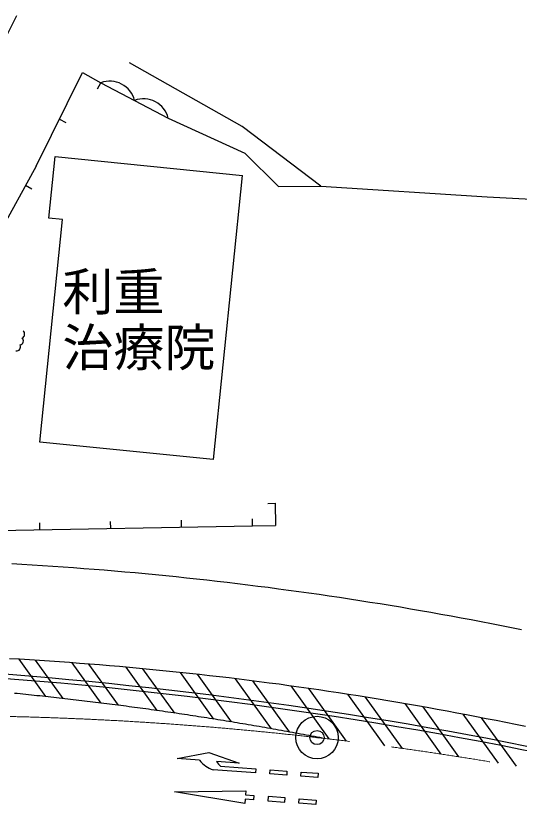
# Model space of a CAD drawing. Units: millimetres, scale not verified. Extents: x 40000 to 680000, y 20000 to 380000.
# Drawn here: x 441281 to 459023, y 334778 to 362880 of the extents above; entities that cross this region are included whole.
import ezdxf
from ezdxf.enums import TextEntityAlignment as Align

# ---------------------------------------------------------------- set-up
doc = ezdxf.new("R2010")
doc.units = ezdxf.units.MM
doc.header["$LTSCALE"] = 1000
doc.header["$PDMODE"] = 32
doc.header["$PDSIZE"] = 500
doc.linetypes.add('CHAIN', pattern=[18.5, 12, -1.5, 3.5, -1.5])
for name, color, linetype, lineweight in [('M-BGD', 7, 'Continuous', 25), ('M-BMK', 2, 'CHAIN', 13), ('M-BMK-SRVR', 3, 'Continuous', 25)]:
    doc.layers.add(name, color=color, linetype=linetype, lineweight=lineweight)
doc.styles.add('ＭＳ ゴシック', font='')
doc.styles.get('ＭＳ ゴシック').set_extended_font_data('MS Gothic')

msp = doc.modelspace()

# ---------------------------------------------------------------- linework, layer by layer
at = {"layer": 'M-BGD'}
for p, q in [((441298, 362880), (440453, 361207)), ((449256, 358978), (445288, 361224)), ((441995, 357581), (443633, 360879)), ((443633, 360879), (444274, 360523)), ((444153, 360305), (444274, 360523)), ((444274, 360523), (446653, 359272)), ((442814, 359230), (443038, 359119)), ((446653, 359272), (449354, 358031)), ((452035, 356868), (449256, 358978)), ((449354, 358031), (450543, 356860)), ((442446, 355740), (442667, 357921)), ((442667, 357921), (449265, 357253)), ((441995, 357581), (440650, 355154)), ((448248, 347220), (449265, 357253)), ((441620, 356903), (441838, 356782)), ((450543, 356860), (452035, 356868)), ((452035, 356868), (457901, 356496)), ((457901, 356496), (479617, 355306)), ((442129, 347840), (442924, 355692)), ((442924, 355692), (442446, 355740)), ((448236, 347221), (442129, 347840)), ((450169, 345676), (450419, 345681)), ((450419, 345681), (450434, 344896)), ((449623, 344881), (449618, 345131)), ((437540, 344656), (449623, 344881)), ((442124, 344741), (442119, 344991)), ((444624, 344788), (444619, 345038)), ((447123, 344835), (447119, 345085)), ((449623, 344881), (450434, 344896)), ((441384, 340172), (442329, 338854)), ((441963, 340137), (442931, 338787)), ((443257, 340048), (444276, 338627)), ((443843, 340004), (444886, 338549)), ((445152, 339894), (446249, 338363)), ((445745, 339839), (446867, 338274)), ((447070, 339707), (448249, 338063)), ((447670, 339642), (448875, 337961)), ((449012, 339486), (450277, 337722)), ((449620, 339410), (450912, 337608)), ((450980, 339230), (452320, 337360)), ((451596, 339143), (452926, 337287)), ((452974, 338937), (454282, 337112)), ((453598, 338839), (454896, 337028)), ((454995, 338606), (456270, 336828)), ((455629, 338495), (456893, 336732)), ((457046, 338234), (458286, 336504)), ((457689, 338110), (458918, 336396)), ((446961, 336665), (448080, 336883)), ((447759, 336606), (446961, 336665)), ((448080, 336883), (449155, 336503)), ((449155, 336503), (448357, 336562)), ((448496, 336401), (449742, 336309)), ((449731, 336159), (448236, 336270)), ((449742, 336309), (449731, 336159)), ((450230, 336123), (450241, 336272)), ((450828, 336078), (450230, 336123)), ((450241, 336272), (450839, 336228)), ((450839, 336228), (450828, 336078)), ((451327, 336042), (451338, 336191)), ((451338, 336191), (451937, 336147)), ((451937, 336147), (451925, 335997)), ((451925, 335997), (451327, 336042)), ((446875, 335494), (449384, 335534)), ((449384, 335534), (449373, 335384)), ((449351, 335085), (446875, 335494)), ((449373, 335384), (449673, 335362)), ((449673, 335362), (449662, 335213)), ((450171, 335326), (450160, 335176)), ((450770, 335281), (450171, 335326)), ((450759, 335132), (450770, 335281)), ((449362, 335235), (449351, 335085)), ((449662, 335213), (449362, 335235)), ((450160, 335176), (450759, 335132)), ((451257, 335095), (451268, 335245)), ((451856, 335051), (451257, 335095)), ((451268, 335245), (451867, 335200)), ((451867, 335200), (451856, 335051))]:
    msp.add_line(p, q, dxfattribs=at)
for points in [[(459113, 341210), (458758, 341282), (458403, 341353), (458047, 341423), (457692, 341492), (457336, 341560), (456980, 341626), (456624, 341692), (456267, 341757), (455910, 341821), (455553, 341883), (455196, 341945), (454839, 342006), (454481, 342065), (454123, 342124), (453765, 342181), (453407, 342238), (453049, 342293), (452690, 342348), (452332, 342401), (451973, 342453), (451613, 342505), (451254, 342555), (450895, 342604), (450535, 342652), (450175, 342700), (449815, 342746), (449455, 342791), (449094, 342835), (448734, 342878), (448373, 342920), (448012, 342961), (447651, 343001), (447290, 343039), (446929, 343077), (446567, 343114), (446206, 343150), (445844, 343184), (445482, 343218), (445120, 343250), (444758, 343282), (444396, 343312), (444034, 343342), (443671, 343370), (443308, 343397), (442946, 343423), (442583, 343449), (442220, 343473), (441857, 343496), (441494, 343518), (441131, 343539)], [(459248, 337794), (458903, 337865), (458558, 337936), (458213, 338006), (457867, 338075), (457521, 338143), (457175, 338209), (456828, 338275), (456482, 338340), (456135, 338404), (455788, 338466), (455441, 338528), (455093, 338589), (454745, 338649), (454398, 338708), (454049, 338765), (453701, 338822), (453353, 338878), (453004, 338933), (452655, 338986), (452306, 339039), (451957, 339091), (451607, 339142), (451258, 339191), (450908, 339240), (450558, 339288), (450208, 339334), (449858, 339380), (449507, 339425), (449156, 339468), (448806, 339511), (448455, 339552), (448104, 339593), (447752, 339633), (447401, 339671), (447049, 339709), (446698, 339745), (446346, 339781), (445994, 339815), (445642, 339849), (445290, 339881), (444937, 339913), (444585, 339943), (444232, 339972), (443880, 340001), (443527, 340028), (443174, 340054), (442821, 340080), (442468, 340104), (442115, 340127), (441761, 340150), (441408, 340171), (441054, 340191)], [(452097, 337386), (452000, 337405), (451903, 337423), (451806, 337442), (451709, 337460), (451612, 337478), (451515, 337497), (451418, 337515), (451321, 337533), (451224, 337551), (451127, 337569), (451030, 337587), (450933, 337604), (450836, 337622), (450739, 337640), (450642, 337657), (450545, 337675), (450447, 337692), (450350, 337709), (450253, 337726), (450156, 337744), (450059, 337761), (449961, 337778), (449864, 337794), (449767, 337811), (449669, 337828), (449572, 337845), (449475, 337861), (449377, 337878), (449280, 337894), (449182, 337910), (449085, 337927), (448987, 337943), (448890, 337959), (448792, 337975), (448695, 337991), (448597, 338007), (448500, 338022), (448402, 338038), (448305, 338054), (448207, 338069), (448109, 338085), (448012, 338100), (447914, 338115), (447816, 338131), (447719, 338146), (447621, 338161), (447523, 338176), (447425, 338191), (447327, 338205), (447230, 338220), (447132, 338235), (447034, 338249), (446936, 338264), (446838, 338278), (446740, 338293), (446642, 338307), (446544, 338321), (446447, 338335), (446349, 338349), (446251, 338363), (446153, 338377), (446055, 338391), (445956, 338405), (445858, 338418), (445760, 338432), (445662, 338445), (445564, 338459), (445466, 338472), (445368, 338485), (445270, 338498), (445172, 338511), (445073, 338524), (444975, 338537), (444877, 338550), (444779, 338563), (444680, 338575), (444582, 338588), (444484, 338600), (444386, 338613), (444287, 338625), (444189, 338637), (444091, 338650), (443992, 338662), (443894, 338674), (443795, 338686), (443697, 338698), (443599, 338709), (443500, 338721), (443402, 338733), (443303, 338744), (443205, 338756), (443106, 338767), (443008, 338778), (442909, 338789), (442810, 338801), (442712, 338812), (442613, 338823), (442515, 338834), (442416, 338844), (442317, 338855), (442219, 338866), (442120, 338876), (442021, 338887), (441923, 338897), (441824, 338907), (441725, 338918), (441627, 338928), (441528, 338938), (441429, 338948), (441330, 338958), (441232, 338968)]]:
    msp.add_lwpolyline(points, dxfattribs=at)
for centre, radius, start, end in [((444588, 359677), 903, 14.1338, 110.3637), ((445778, 359051), 903, 14.1338, 110.3637), ((441439, 351647), 150, 295.5816, 51.8362), ((441392, 351412), 150, 284.4761, 41.842), ((441294, 351203), 150, 265.1162, 25.1923), ((428928, 185027), 155075, 77.65364, 94.44394), ((428928, 185027), 154925, 77.65364, 95.33474), ((448548, 337220), 1000, 217.8654, 251.7666), ((448797, 336800), 500, 208.5324, 233.0271)]:
    msp.add_arc(centre, radius, start, end, dxfattribs=at)
at = {"layer": 'M-BMK'}
msp.add_arc((438270, 218185), 120000, 65.26306, 90.52054, dxfattribs=at)
at = {"layer": 'M-BMK-SRVR'}
msp.add_circle((451898, 337409), 750, dxfattribs=at)
msp.add_point((451898, 337409), dxfattribs=at)

# ---------------------------------------------------------------- texts
at = {"layer": 'M-BGD', "style": 'ＭＳ ゴシック'}
msp.add_text('利重', height=1320, dxfattribs=at).set_placement((442919, 352087), align=Align.BOTTOM_LEFT)
msp.add_text('治療院', height=1320, dxfattribs=at).set_placement((442919, 351837), align=Align.TOP_LEFT)

doc.saveas('drawing.dxf')
